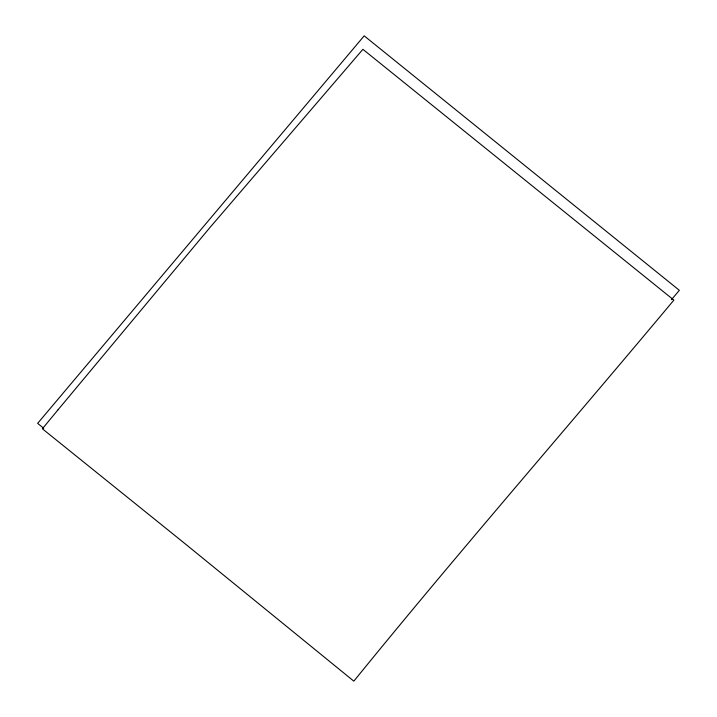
<?xml version="1.0" encoding="UTF-8"?>
<svg xmlns="http://www.w3.org/2000/svg" width="717" height="717" viewBox="0 0 717 717"><rect width="100%" height="100%" fill="white"/><g stroke="black" fill="none" stroke-linecap="round" stroke-linejoin="round"><path stroke-width="1.08" d="M671.426 299.724L679.357 290.313L364.182 35.85L37.642 423.371L43.737 428.291M58.068 409.757L42.375 428.784L183.05 542.088L353.831 681.15C458.36 552.314 567.559 427.44 673.881 300.109L362.901 49.321L209.884 227.594L58.068 409.757"/></g></svg>
